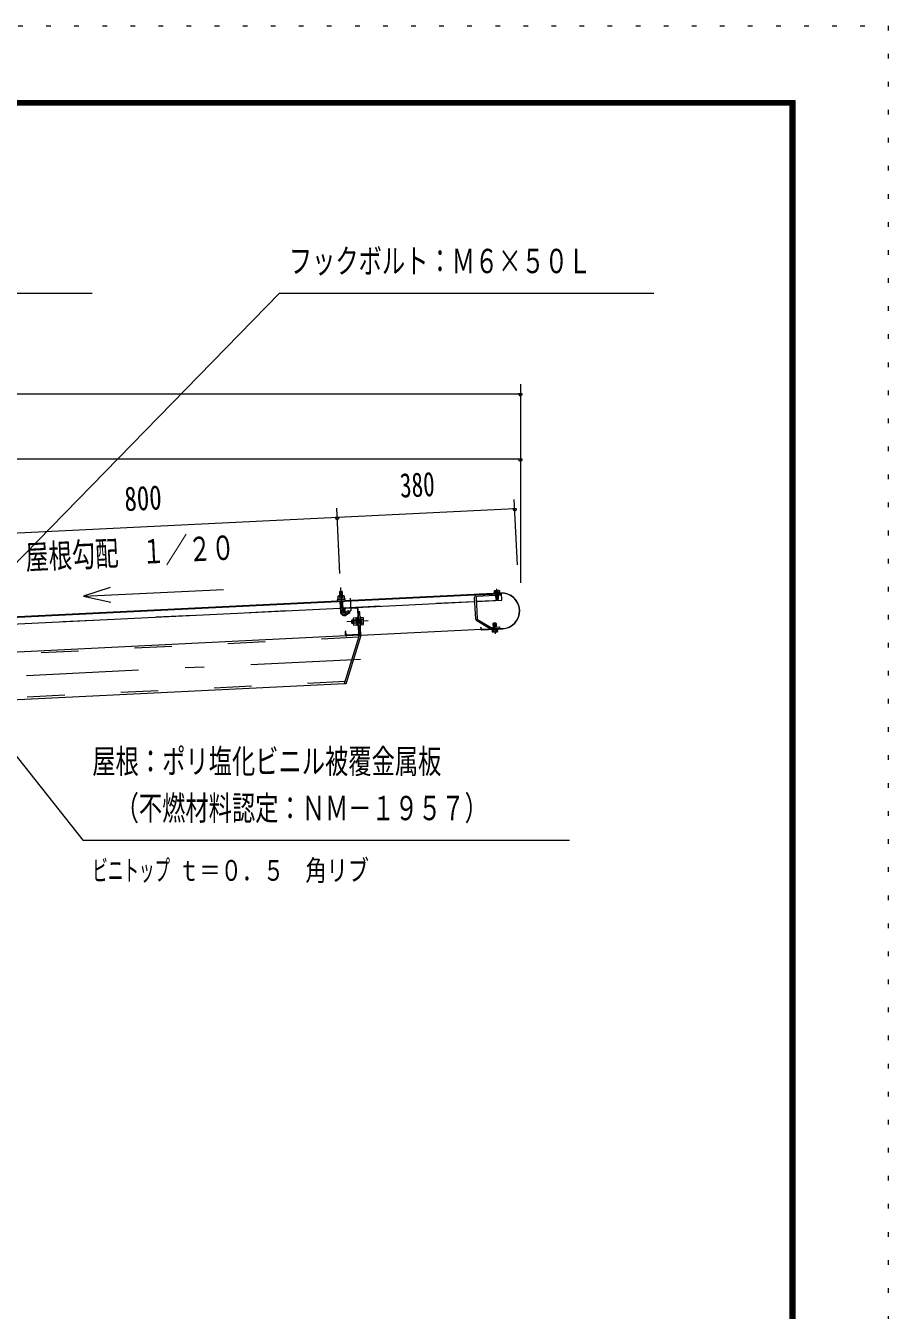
# Model space of a CAD drawing. Units: millimetres, scale not verified. Extents: x -34835 to 34837, y -16800 to 16800.
# Drawn here: x 27462 to 34837, y 5810 to 16800 of the extents above; entities that cross this region are included whole.
import ezdxf
from ezdxf.enums import TextEntityAlignment as Align

# ---------------------------------------------------------------- set-up
doc = ezdxf.new("R2010")
doc.units = ezdxf.units.MM
doc.header["$LTSCALE"] = 80
for name, pattern in [('USER2', [10, 4, -6]), ('USER3', [24, 12, -5, 2, -5]), ('USER4', [3, 0.5, -2.5])]:
    doc.linetypes.add(name, pattern=pattern)
for name, color, linetype, lineweight in [('0-6_2-02BOLD', 7, 'Continuous', 18), ('0-7_2-12HIDDEN', 3, 'USER2', 18), ('0-8_2-22CENTER', 3, 'USER3', 18), ('0-9_2-42THIN', 4, 'Continuous', 18), ('0-A_2-52DIM', 3, 'Continuous', 18), ('0-C_F-F1PAPER', 5, 'Continuous', 18), ('0-D_F-E_J_ADD', 5, 'USER4', 18)]:
    doc.layers.add(name, color=color, linetype=linetype, lineweight=lineweight)
doc.styles.add('ＭＳ ゴシック', font='')
doc.styles.get('ＭＳ ゴシック').set_extended_font_data('MS Gothic')

msp = doc.modelspace()

# ---------------------------------------------------------------- linework, layer by layer
at = {"layer": '0-6_2-02BOLD'}
for p, q in [((23488.53, 11549.19), (31530.89, 11942.53)), ((30145.36, 11919.71), (30146.37, 11899.25)), ((30148.54, 11874.93), (30152.85, 11786.78)), ((30172.3, 11900.51), (30171.3, 11920.98)), ((30176.83, 11787.95), (30172.51, 11876.1)), ((30175.35, 11818.17), (31302, 11873.27)), ((31309.3, 11724.15), (31300.28, 11908.42)), ((31313.07, 11909.05), (31322.08, 11724.77)), ((31478.9, 11950.4), (31478.23, 11964.37)), ((31501.98, 11951.51), (31501.3, 11965.48)), ((26979.15, 11661.85), (30151.35, 11816.99)), ((30150.65, 11831.83), (30174.62, 11833.01)), ((30290.71, 11817.4), (30196.43, 11812.78)), ((30297.42, 11811.32), (30307.9, 11597.17)), ((30314.91, 11584.71), (30303.82, 11811.64)), ((30286.81, 11733.54), (30263.61, 11732.4)), ((30264.35, 11717.41), (30287.53, 11718.54)), ((30289, 11688.55), (30265.82, 11687.42)), ((30287.88, 11711.54), (30296.27, 11703.94)), ((30296.66, 11695.95), (30288.27, 11703.55)), ((30297.79, 11672.78), (30289.8, 11672.39)), ((30300.99, 11738.21), (30294.6, 11737.9)), ((30326.57, 11739.46), (30320.17, 11739.15)), ((30346.68, 11721.43), (30327.49, 11720.5)), ((30328.96, 11690.51), (30348.15, 11691.45)), ((31428.18, 11642.64), (31319.01, 11707.96)), ((31325.58, 11718.94), (31434.76, 11653.63)), ((31483.36, 11687.09), (31459.4, 11685.94)), ((30314.9, 11584.71), (27131.51, 11429.01)), ((30187.03, 11171.56), (30314.91, 11584.69)), ((30301.81, 11590.47), (30207.53, 11585.87)), ((31355.33, 11633.18), (30326.57, 11582.84)), ((31540.37, 11642.23), (31359.79, 11633.4)), ((31359.89, 11631.4), (31540.47, 11640.23)), ((31463.2, 11616.06), (31462.53, 11630.03)), ((31485.6, 11631.13), (31486.26, 11617.16)), ((23642.76, 10851.5), (30187.01, 11171.56))]:
    msp.add_line(p, q, dxfattribs=at)
for points in [[(31314.79, 11873.89), (31533.72, 11884.6), (31530.79, 11944.53), (23488.44, 11551.19)], [(30133.38, 11898.61), (30132.39, 11919.08), (30135.76, 11921.25), (30180.71, 11923.46), (30184.28, 11921.62), (30185.29, 11901.15)], [(30168.49, 11958.15), (30166.4, 11960.05), (30146.43, 11959.08), (30144.53, 11956.98)], [(30170.22, 11922.94), (30168.49, 11958.15), (30144.53, 11956.98), (30146.24, 11921.77)], [(31320.04, 11930.22), (31523, 11940.14), (31523.63, 11927.36), (31320.67, 11917.43)], [(31525.51, 11946.27), (31338.93, 11937.14), (31339.03, 11935.14)], [(31509.24, 11967.88), (31470.09, 11966), (31466.7, 11963.82), (31467.36, 11949.86)], [(31479.66, 11925.21), (31481.14, 11894.45), (31505.11, 11895.6)], [(31481.14, 11894.45), (31485.32, 11890.65), (31501.3, 11891.42), (31505.11, 11895.6), (31503.64, 11926.38)], [(31509.24, 11967.88), (31512.83, 11966.04), (31513.51, 11952.06)], [(30190.35, 11806.08), (30191.68, 11778.91), (30185.28, 11778.6), (30183.95, 11805.77)], [(30193, 11779.65), (30219.2, 11796.53), (30232.21, 11776.37), (30206, 11759.47)], [(30327.81, 11583.07), (30317.93, 11785.08), (30305.15, 11784.46)], [(30253.54, 11717.87), (30247.84, 11711.58), (30248.81, 11691.61), (30255.1, 11685.91)], [(30263.09, 11686.3), (30255.1, 11685.91), (30253.54, 11717.87), (30261.52, 11718.26)], [(30263.61, 11732.4), (30261.07, 11727.45), (30263.53, 11677.1), (30266.55, 11672.42), (30289.73, 11673.56)], [(30289.8, 11672.39), (30286.75, 11734.71), (30294.75, 11735.1)], [(30294.6, 11737.9), (30297.92, 11669.98), (30304.32, 11670.28)], [(30326.57, 11739.46), (30329.9, 11671.54), (30323.49, 11671.22)], [(30351.43, 11681.41), (30348.97, 11731.75), (30345.96, 11736.43), (30326.77, 11735.49)], [(30329.7, 11675.51), (30348.88, 11676.45), (30351.43, 11681.41)], [(31355.61, 11637.2), (31354.72, 11655.17), (31352.73, 11655.08), (31353.6, 11637.1)], [(31439.25, 11652.5), (31512.87, 11656.11), (31513.49, 11643.32), (31439.88, 11639.72)], [(31460.94, 11653.57), (31459.4, 11685.94), (31463.2, 11690.12), (31479.18, 11690.89), (31483.36, 11687.09), (31484.92, 11654.74)], [(30327.81, 11583.07), (30199.39, 11168.23), (30187.17, 11172.02)], [(30200.82, 11591.94), (30199.49, 11619.1), (30193.09, 11618.79), (30194.43, 11591.62)], [(31450.99, 11629.47), (31451.67, 11615.5), (31455.26, 11613.65), (31494.41, 11615.54), (31497.81, 11617.72), (31497.14, 11631.68)]]:
    msp.add_lwpolyline(points, dxfattribs=at)
for points in [[(30191.29, 11901.45), (30127.37, 11898.31), (30127.68, 11891.92), (30191.61, 11895.06)], [(31465.46, 11949.76), (31465.77, 11943.37), (31515.72, 11945.77), (31515.41, 11952.16)], [(31448.78, 11635.77), (31498.73, 11638.17), (31499.04, 11631.78), (31449.09, 11629.38)]]:
    msp.add_lwpolyline(points, close=True, dxfattribs=at)
for centre, radius, start, end in [((30132.06, 11884.13), 8, 92.79939, 272.79939), ((30139.33, 11909.92), 11.5, 58.41576, 118.41576), ((30160.34, 11879.41), 42.99, 75.21205, 110.38797), ((30178.25, 11911.82), 11.5, 67.18427, 127.18427), ((30188, 11886.86), 8, 272.80022, 92.8002), ((31321.06, 11909.44), 20.8, 92.8, 182.8), ((31321.06, 11909.44), 8, 92.8, 182.8), ((31472.82, 11956.85), 9.27, 54.21637, 92.7478), ((31491.3, 11932.94), 34.04, 72.91869, 112.57913), ((31507.41, 11958.51), 9.26, 92.7478, 131.29404), ((31532.99, 11793.25), 153.2, 272.80002, 92.8), ((31532.99, 11793.25), 151.2, 272.80002, 90.8307), ((30187.3, 11788.47), 34.5, 182.8, 302.8), ((30187.3, 11788.47), 10.5, 182.8, 302.8), ((30196.75, 11806.4), 12.8, 92.79878, 182.79857), ((30196.75, 11806.4), 6.4, 92.79878, 182.7908), ((30291.03, 11811.01), 12.8, 2.8027, 92.8027), ((30291.03, 11811.01), 6.4, 2.8027, 92.8027), ((30272.69, 11725.34), 11.51, 182.80095, 223.52777), ((30304.1, 11704.32), 41.84, 161.77554, 203.82635), ((30274.89, 11680.35), 11.51, 142.07413, 182.80095), ((30337.61, 11728.5), 11.51, 322.07414, 2.80095), ((30308.42, 11704.53), 41.84, 341.77556, 23.82635), ((30339.81, 11683.53), 11.51, 2.80095, 43.52777), ((31329.28, 11725.12), 20, 182.80032, 239.10913), ((31329.28, 11725.12), 7.2, 182.78564, 239.09737), ((31438.86, 11660.5), 8, 239.11549, 272.8), ((30207.22, 11592.25), 12.8, 182.79793, 272.80048), ((30207.22, 11592.25), 6.4, 182.7908, 272.80048), ((30301.5, 11596.86), 6.4, 272.81157, 2.8027), ((30301.5, 11596.86), 12.8, 272.81157, 2.8027), ((31359.59, 11637.39), 6, 182.8, 272.8), ((31359.59, 11637.39), 4, 182.8, 272.8), ((31438.86, 11660.5), 20.8, 239.11208, 272.8), ((31457.09, 11623.02), 9.26, 272.7478, 311.29404), ((31473.2, 11648.6), 34.04, 252.91869, 292.57913), ((31491.68, 11624.68), 9.27, 234.21637, 272.7478)]:
    msp.add_arc(centre, radius, start, end, dxfattribs=at)
at = {"layer": '0-7_2-12HIDDEN'}
for p, q in [((30175.25, 11820.17), (31301.91, 11875.27)), ((31314.69, 11875.89), (31533.63, 11886.6)), ((26979.06, 11663.85), (30151.26, 11818.99)), ((30309.61, 11567.62), (27132.33, 11412.23)), ((30192.3, 11188.64), (23641.93, 10868.27))]:
    msp.add_line(p, q, dxfattribs=at)
at = {"layer": '0-8_2-22CENTER'}
for p, q in [((30154.72, 11994.15), (30164.84, 11787.36)), ((31493.58, 11886.63), (31488.83, 11983.7)), ((30244.57, 11795.12), (30239.36, 11901.39)), ((30199.49, 11769.56), (30238.99, 11795.01)), ((30390.16, 11708.54), (30208.37, 11699.63)), ((31470.92, 11694.9), (31475.67, 11597.84)), ((23632.83, 11054.46), (30324.83, 11381.75))]:
    msp.add_line(p, q, dxfattribs=at)
msp.add_arc((30187.3, 11788.47), 22.5, 182.8, 302.8, dxfattribs=at)
at = {"layer": '0-9_2-42THIN'}
for p, q in [((30148.25, 11921.86), (30146.42, 11959.07)), ((30166.4, 11960.05), (30168.21, 11922.85)), ((30172.61, 11832.91), (30170.51, 11876)), ((31482.86, 11925.36), (31484.49, 11891.4)), ((31502.06, 11892.25), (31500.43, 11926.22)), ((30174.99, 11825.55), (30172.62, 11832.91)), ((30261.72, 11714.27), (30249.73, 11713.67)), ((30250.9, 11689.71), (30262.88, 11690.3)), ((31464.14, 11653.72), (31462.44, 11689.29)), ((31480.02, 11690.13), (31481.72, 11654.58))]:
    msp.add_line(p, q, dxfattribs=at)
msp.add_lwpolyline([(30150.53, 11875.03), (30152.65, 11831.93), (30151.01, 11824.37)], dxfattribs=at)
at = {"layer": '0-A_2-52DIM'}
for p, q in [((29631.45, 14511.89), (26965.77, 11780.24)), ((29631.45, 14511.89), (32831.45, 14511.89)), ((11891.45, 13651.94), (31691.45, 13651.94)), ((31707.45, 13651.94), (31675.45, 13651.94)), ((31691.45, 13731.94), (31691.45, 12034.27)), ((31691.45, 13091.94), (11891.45, 13091.94)), ((31707.45, 13091.94), (31675.45, 13091.94)), ((31643.6, 12667.7), (23733.04, 12280.81)), ((30148.85, 12114.01), (30121.5, 12673.35)), ((31659.6, 12667.7), (31627.6, 12667.7)), ((31667.04, 12188.26), (31639.69, 12747.6)), ((30141.41, 12593.45), (30109.41, 12593.45)), ((27955.73, 11919.48), (29154.3, 11978.1))]:
    msp.add_line(p, q, dxfattribs=at)
for points in [[(23804.1, 11295.97), (24591.45, 14511.89), (28031.45, 14511.89)], [(28184.24, 11992.85), (27955.73, 11919.48), (28190.31, 11868.77)], [(26489.61, 11674.57), (27951.45, 9831.89), (32111.45, 9831.89)]]:
    msp.add_lwpolyline(points, dxfattribs=at)
for centre in [(31691.45, 13651.94), (31691.45, 13091.94), (31643.6, 12667.7), (30125.41, 12593.45)]:
    msp.add_arc(centre, 16, 180, 0, dxfattribs=at)
at = {"layer": '0-C_F-F1PAPER'}
for points in [[(34037.47, -16000), (-11882.53, -16000), (-11882.53, 16160), (34037.47, 16160)], [(34033.47, -15996), (-11878.53, -15996), (-11878.53, 16156), (34033.47, 16156)], [(34029.47, -15992), (34029.47, 16152), (-11874.53, 16152), (-11874.53, -15992)], [(34025.47, -15988), (-11870.53, -15988), (-11870.53, 16148), (34025.47, 16148)], [(34021.47, -15984), (34021.47, 16144), (-11866.53, 16144), (-11866.53, -15984)], [(34017.47, -15980), (-11862.53, -15980), (-11862.53, 16140), (34017.47, 16140)], [(34013.47, -15976), (34013.47, 16136), (-11858.53, 16136), (-11858.53, -15976)], [(34009.47, -15972), (-11854.53, -15972), (-11854.53, 16132), (34009.47, 16132)], [(34005.47, -15968), (-11850.53, -15968), (-11850.53, 16128), (34005.47, 16128)], [(34001.47, -15964), (-11846.53, -15964), (-11846.53, 16124), (34001.47, 16124)], [(33997.47, -15960), (33997.47, 16120), (-11842.53, 16120), (-11842.53, -15960)]]:
    msp.add_lwpolyline(points, close=True, dxfattribs=at)
at = {"layer": '0-D_F-E_J_ADD'}
msp.add_lwpolyline([(34837.47, -16800), (-12682.53, -16800), (-12682.53, 16800), (34837.47, 16800)], close=True, dxfattribs=at)

# ---------------------------------------------------------------- texts
at = {"layer": '0-A_2-52DIM', "color": 7, "style": 'ＭＳ ゴシック'}
for s, height, width, p in [('フックボルト：Ｍ６×５０Ｌ', 208.4, 0.7, (29711.45, 14620.32)), ('屋根：ポリ塩化ビニル被覆金属板', 208.4, 0.7, (28031.45, 10340.31)), ('\u3000（不燃材料認定：ＮＭ－１９５７）', 208.4, 0.7, (28031.45, 9940.31)), ('ビニトップ ', 177.1, 0.55, (28031.45, 9431.89)), ('ｔ＝０．５\u3000角リブ', 177.1, 0.75, (28766.29, 9431.89))]:
    msp.add_text(s, height=height, dxfattribs=dict(at, width=width)).set_placement(p, align=Align.BOTTOM_LEFT)
for s, width, p in [('380', 0.7, (30669.39, 12700.14)), ('800', 0.75, (28313.4, 12584.92)), ('屋根勾配\u3000１／２０', 0.7, (27467.08, 12084.77))]:
    msp.add_text(s, height=208.4, rotation=2.8, dxfattribs=dict(at, width=width)).set_placement(p, align=Align.BOTTOM_LEFT)

doc.saveas('drawing.dxf')
